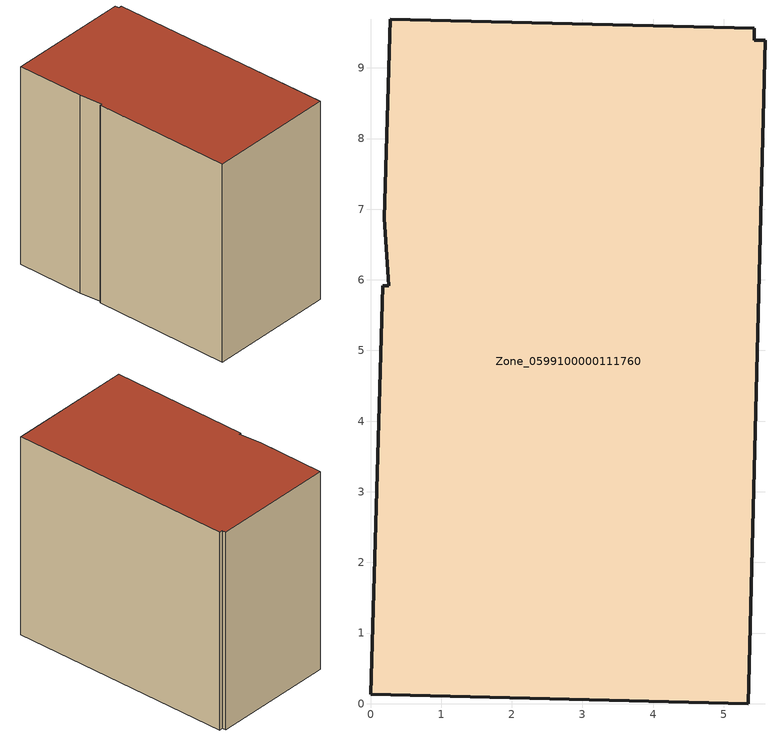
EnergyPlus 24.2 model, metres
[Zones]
Zone_0599100000111760
 floor ground (C_G): 0,0.13 0.17,5.92 0.26,5.91 0.2,6.87 0.28,9.69 5.43,9.56 5.43,9.39 5.58,9.39 5.35,0 z0
 wall outside (C_F): 0.28,9.69 0.2,6.87 0.26,5.91 0.17,5.92 0,0.13 5.35,0 5.58,9.39 5.43,9.39 5.43,9.56 0.28,9.69 z0:8.48
 roof outside (C_R): 5.35,0 5.58,9.39 5.43,9.39 5.43,9.56 0.28,9.69 0.2,6.87 0.26,5.91 0.17,5.92 0,0.13 z8.48
[BUILDING]
Pand.0599100000111760: North Axis=0; Terrain=City; Loads Convergence Tolerance Value=0.04; Temperature Convergence Tolerance Value=0.4; Solar Distribution=FullExterior; Maximum Number of Warmup Days=25; Minimum Number of Warmup Days=1
[Site:Location]
Rotterdam.The.Hague.AP_ZH_NLD Design_Conditions: Latitude=51.96; Longitude=4.45; Time Zone=1; Elevation=-4.5
[SITE:GROUNDTEMPERATURE:BUILDINGSURFACE]
18, 18, 18, 18, 18, 18, 18, 18, 18, 18, 18, 18
[MATERIAL] Thermal Absorptance=0.9; Solar Absorptance=0.7; Visible Absorptance=0.7
Name | Roughness | Thickness | Conductivity | Density | Specific Heat
G.TC.1975-1991 | MediumSmooth | 0.15 | 0.288461 | 540 | 1210
F.TC.1975-1991 | Rough | 0.3 | 0.230769 | 1920 | 840
R.TC.1975-1991 | MediumRough | 0.2 | 0.153846 | 1500 | 1000
[CONSTRUCTION]
C_G: G.TC.1975-1991
C_F: F.TC.1975-1991
C_R: R.TC.1975-1991
[ZONE]
Zone_0599100000111760: Type=1; Multiplier=1; Ceiling Height=Autocalculate; Volume=Autocalculate; Floor Area=autocalculate; Part of Total Floor Area=Yes
[ZONEINFILTRATION:DESIGNFLOWRATE]
Infil_Zone_0599100000111760: Zone or ZoneList or Space or SpaceList=Zone_0599100000111760; Schedule=AlwaysOn; Design Flow Rate Calculation Method=Flow/Area; Flow Rate per Floor Area=0.003; Constant Term Coefficient=1; Temperature Term Coefficient=0; Velocity Term Coefficient=0; Velocity Squared Term Coefficient=0
[HVACTEMPLATE:ZONE:IDEALLOADSAIRSYSTEM]
Zone_0599100000111760: Maximum Heating Supply Air Temperature=50; Minimum Cooling Supply Air Temperature=13; Maximum Heating Supply Air Humidity Ratio=0.0156; Minimum Cooling Supply Air Humidity Ratio=0.0077; Heating Limit=NoLimit; Cooling Limit=NoLimit; Dehumidification Control Type=ConstantSensibleHeatRatio; Cooling Sensible Heat Ratio=0.7; Dehumidification Setpoint=60; Humidification Control Type=None; Humidification Setpoint=30; Outdoor Air Method=None; Outdoor Air Flow Rate per Person=0.00944; Outdoor Air Flow Rate per Zone Floor Area=0; Outdoor Air Flow Rate per Zone=0; Demand Controlled Ventilation Type=None; Outdoor Air Economizer Type=NoEconomizer; Heat Recovery Type=None; Sensible Heat Recovery Effectiveness=0.7; Latent Heat Recovery Effectiveness=0.65
[ZONECONTROL:THERMOSTAT]
ThermostatControl_Zone_0599100000111760: Zone or ZoneList=Zone_0599100000111760; Control Type Schedule=DualSetpointControlType; Control 1=Thermostat_Zone_0599100000111760; Temperature Difference Between Cutout And Setpoint=0
[THERMOSTATSETPOINT:DUALSETPOINT]
Thermostat_Zone_0599100000111760: Heating Setpoint Temperature Schedule=HeatingSetpoint_Zone_0599100000111760; Cooling Setpoint Temperature Schedule=CoolingSetpoint_Zone_0599100000111760
[SCHEDULE:COMPACT]
HeatingSetpoint_Zone_0599100000111760: Through: 12/31, For: AllDays, Until: 24:00, 21
CoolingSetpoint_Zone_0599100000111760: Through: 12/31, For: AllDays, Until: 24:00, 24
DualSetpointControlType: Through: 12/31, For: AllDays, Until: 24:00, 4
AlwaysOn: Through: 12/31, For: AllDays, Until: 24:00, 1
